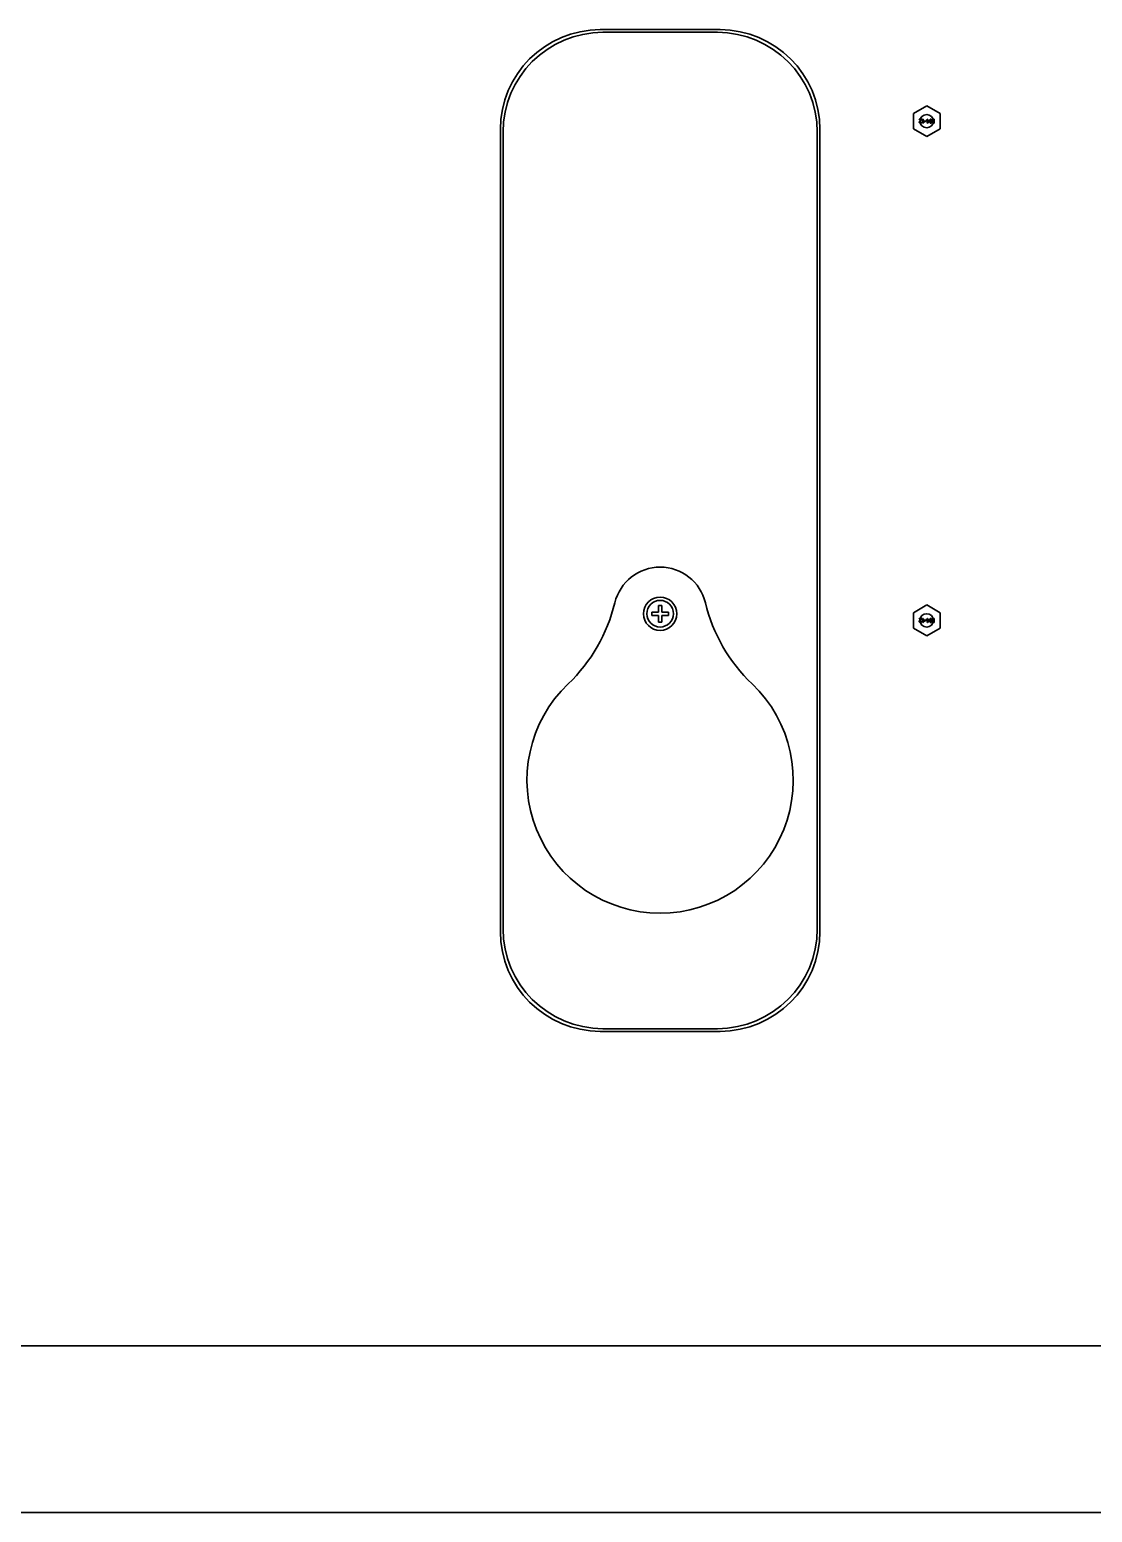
# Model space of a CAD drawing. Header units: millimetres. Extents: x 32496 to 166256, y 3504 to 23939.
# Drawn here: x 73219.6 to 73538.9, y 13234.1 to 13679.7 of the extents above; entities that cross this region are included whole.
import ezdxf

# ---------------------------------------------------------------- set-up
doc = ezdxf.new("R2010")
doc.units = ezdxf.units.MM
doc.layers.get('0').update_dxf_attribs({"lineweight": 35})

# ---------------------------------------------------------------- blocks, each defined once
blk = doc.blocks.new('DRGTJHYTHRTTR')
at = {"color": 7, "linetype": 'Continuous'}
for p, q in [((60371.04, -49682.69), (46149.04, -49682.69)), ((60371.04, -49732.69), (53249.04, -49732.69))]:
    blk.add_line(p, q, dxfattribs=at)
blk = doc.blocks.new('8-1250')
at = {"linetype": 'Continuous'}
for p, q in [((380.87, -33291.79), (344.87, -33291.79)), ((345.67, -33292.59), (380.07, -33292.59)), ((438.97, -33316.98), (442.97, -33314.67)), ((438.97, -33316.98), (438.97, -33321.6)), ((442.97, -33314.67), (446.97, -33316.98)), ((446.97, -33321.6), (446.97, -33316.98)), ((442.97, -33323.91), (438.97, -33321.6)), ((440.7, -33318.69), (441.6, -33318.69)), ((440.7, -33318.82), (440.7, -33318.69)), ((441.4, -33318.82), (440.7, -33318.82)), ((440.72, -33319.45), (440.7, -33319.56)), ((440.7, -33319.61), (440.7, -33319.56)), ((440.7, -33319.61), (440.72, -33319.71)), ((440.77, -33319.38), (440.72, -33319.45)), ((440.72, -33319.71), (440.82, -33319.81)), ((441.4, -33318.82), (440.77, -33319.38)), ((440.82, -33319.81), (440.92, -33319.86)), ((440.85, -33319.56), (440.9, -33319.45)), ((440.85, -33319.56), (440.85, -33319.61)), ((440.9, -33319.68), (440.85, -33319.61)), ((440.9, -33319.45), (441.6, -33318.82)), ((440.97, -33319.74), (440.9, -33319.68)), ((440.92, -33319.86), (441.07, -33319.89)), ((441.1, -33319.76), (440.97, -33319.74)), ((441.17, -33319.89), (441.07, -33319.89)), ((441.1, -33319.76), (441.2, -33319.76)), ((441.17, -33319.89), (441.35, -33319.86)), ((441.32, -33319.74), (441.2, -33319.76)), ((441.4, -33319.68), (441.32, -33319.74)), ((441.35, -33319.86), (441.45, -33319.81)), ((441.45, -33319.61), (441.4, -33319.68)), ((441.45, -33319.61), (441.57, -33319.61)), ((441.45, -33319.81), (441.55, -33319.71)), ((441.55, -33319.71), (441.57, -33319.61)), ((441.6, -33318.69), (441.6, -33318.82)), ((441.8, -33318.69), (441.95, -33318.69)), ((441.8, -33319.89), (441.8, -33318.69)), ((441.95, -33319.89), (441.8, -33319.89)), ((441.95, -33318.69), (441.95, -33319.68)), ((442.1, -33319.51), (441.95, -33319.68)), ((441.95, -33319.89), (442.1, -33319.71)), ((442.1, -33319.51), (442.1, -33319.71)), ((442.32, -33319.12), (442.3, -33319.15)), ((442.3, -33319.15), (442.45, -33319.3)), ((442.45, -33319.3), (442.3, -33319.45)), ((442.3, -33319.45), (442.32, -33319.48)), ((442.45, -33319.25), (442.32, -33319.12)), ((442.32, -33319.48), (442.45, -33319.35)), ((442.45, -33319.07), (442.5, -33319.07)), ((442.45, -33319.25), (442.45, -33319.07)), ((442.45, -33319.53), (442.45, -33319.35)), ((442.5, -33319.53), (442.45, -33319.53)), ((442.5, -33319.07), (442.5, -33319.25)), ((442.62, -33319.12), (442.5, -33319.25)), ((442.5, -33319.3), (442.65, -33319.15)), ((442.65, -33319.45), (442.5, -33319.3)), ((442.5, -33319.35), (442.62, -33319.48)), ((442.5, -33319.35), (442.5, -33319.53)), ((442.65, -33319.15), (442.62, -33319.12)), ((442.62, -33319.48), (442.65, -33319.45)), ((442.85, -33319.05), (443.1, -33319.05)), ((442.85, -33319.2), (442.85, -33319.05)), ((443.1, -33319.2), (442.85, -33319.2)), ((446.97, -33321.6), (442.97, -33323.91)), ((443.1, -33318.69), (443.25, -33318.69)), ((443.1, -33319.05), (443.1, -33318.69)), ((443.1, -33319.89), (443.1, -33319.2)), ((443.25, -33319.89), (443.1, -33319.89)), ((443.25, -33318.69), (443.25, -33319.05)), ((443.25, -33319.05), (443.85, -33319.05)), ((443.67, -33319.2), (443.25, -33319.2)), ((443.25, -33319.89), (443.85, -33319.2)), ((443.67, -33319.2), (443.25, -33319.68)), ((443.25, -33319.2), (443.25, -33319.68)), ((443.85, -33319.05), (443.85, -33319.2)), ((444.05, -33318.69), (444.2, -33318.69)), ((444.05, -33319.89), (444.05, -33318.69)), ((444.27, -33319.89), (444.05, -33319.89)), ((444.55, -33318.69), (444.2, -33319.63)), ((444.2, -33318.69), (444.2, -33319.63)), ((444.27, -33319.89), (444.65, -33318.82)), ((444.55, -33318.69), (444.75, -33318.69)), ((444.65, -33318.82), (445.02, -33319.89)), ((445.1, -33319.63), (444.75, -33318.69)), ((445.25, -33319.89), (445.02, -33319.89)), ((445.1, -33318.69), (445.25, -33318.69)), ((445.1, -33319.63), (445.1, -33318.69)), ((445.25, -33318.69), (445.25, -33319.89)), ((314.87, -33321.79), (314.87, -33562.79)), ((315.67, -33561.99), (315.67, -33322.59)), ((410.07, -33322.59), (410.07, -33561.99)), ((410.87, -33562.79), (410.87, -33321.79)), ((360.37, -33466.79), (362.37, -33466.79)), ((360.37, -33467.79), (360.37, -33466.79)), ((362.37, -33467.79), (360.37, -33467.79)), ((362.37, -33464.79), (363.37, -33464.79)), ((362.37, -33466.79), (362.37, -33464.79)), ((362.37, -33469.79), (362.37, -33467.79)), ((363.37, -33464.79), (363.37, -33466.79)), ((363.37, -33466.79), (365.37, -33466.79)), ((365.37, -33467.79), (363.37, -33467.79)), ((363.37, -33467.79), (363.37, -33469.79)), ((365.37, -33466.79), (365.37, -33467.79)), ((438.97, -33466.98), (442.97, -33464.67)), ((438.97, -33466.98), (438.97, -33471.6)), ((440.7, -33468.69), (441.6, -33468.69)), ((440.7, -33468.82), (440.7, -33468.69)), ((441.6, -33468.69), (441.6, -33468.82)), ((441.8, -33468.69), (441.95, -33468.69)), ((441.8, -33469.89), (441.8, -33468.69)), ((441.95, -33468.69), (441.95, -33469.68)), ((442.97, -33464.67), (446.97, -33466.98)), ((443.1, -33468.69), (443.25, -33468.69)), ((443.1, -33469.05), (443.1, -33468.69)), ((443.25, -33468.69), (443.25, -33469.05)), ((444.05, -33468.69), (444.2, -33468.69)), ((444.05, -33469.89), (444.05, -33468.69)), ((444.2, -33468.69), (444.2, -33469.63)), ((444.55, -33468.69), (444.2, -33469.63)), ((444.55, -33468.69), (444.75, -33468.69)), ((445.1, -33469.63), (444.75, -33468.69)), ((445.1, -33468.69), (445.25, -33468.69)), ((445.1, -33469.63), (445.1, -33468.69)), ((445.25, -33468.69), (445.25, -33469.89)), ((446.97, -33471.6), (446.97, -33466.98)), ((363.37, -33469.79), (362.37, -33469.79)), ((442.97, -33473.91), (438.97, -33471.6)), ((441.4, -33468.82), (440.7, -33468.82)), ((440.72, -33469.45), (440.7, -33469.56)), ((440.7, -33469.61), (440.7, -33469.56)), ((440.7, -33469.61), (440.72, -33469.71)), ((440.77, -33469.38), (440.72, -33469.45)), ((440.72, -33469.71), (440.82, -33469.81)), ((441.4, -33468.82), (440.77, -33469.38)), ((440.82, -33469.81), (440.92, -33469.86)), ((440.85, -33469.56), (440.9, -33469.45)), ((440.85, -33469.56), (440.85, -33469.61)), ((440.9, -33469.68), (440.85, -33469.61)), ((440.9, -33469.45), (441.6, -33468.82)), ((440.97, -33469.74), (440.9, -33469.68)), ((440.92, -33469.86), (441.07, -33469.89)), ((441.1, -33469.76), (440.97, -33469.74)), ((441.17, -33469.89), (441.07, -33469.89)), ((441.1, -33469.76), (441.2, -33469.76)), ((441.17, -33469.89), (441.35, -33469.86)), ((441.32, -33469.74), (441.2, -33469.76)), ((441.4, -33469.68), (441.32, -33469.74)), ((441.35, -33469.86), (441.45, -33469.81)), ((441.45, -33469.61), (441.4, -33469.68)), ((441.45, -33469.61), (441.57, -33469.61)), ((441.45, -33469.81), (441.55, -33469.71)), ((441.55, -33469.71), (441.57, -33469.61)), ((441.95, -33469.89), (441.8, -33469.89)), ((442.1, -33469.51), (441.95, -33469.68)), ((441.95, -33469.89), (442.1, -33469.71)), ((442.1, -33469.51), (442.1, -33469.71)), ((442.32, -33469.12), (442.3, -33469.15)), ((442.3, -33469.15), (442.45, -33469.3)), ((442.45, -33469.3), (442.3, -33469.45)), ((442.3, -33469.45), (442.32, -33469.48)), ((442.45, -33469.25), (442.32, -33469.12)), ((442.32, -33469.48), (442.45, -33469.35)), ((442.45, -33469.07), (442.5, -33469.07)), ((442.45, -33469.25), (442.45, -33469.07)), ((442.45, -33469.53), (442.45, -33469.35)), ((442.5, -33469.53), (442.45, -33469.53)), ((442.5, -33469.07), (442.5, -33469.25)), ((442.62, -33469.12), (442.5, -33469.25)), ((442.5, -33469.3), (442.65, -33469.15)), ((442.65, -33469.45), (442.5, -33469.3)), ((442.5, -33469.35), (442.62, -33469.48)), ((442.5, -33469.35), (442.5, -33469.53)), ((442.65, -33469.15), (442.62, -33469.12)), ((442.62, -33469.48), (442.65, -33469.45)), ((442.85, -33469.05), (443.1, -33469.05)), ((442.85, -33469.2), (442.85, -33469.05)), ((443.1, -33469.2), (442.85, -33469.2)), ((446.97, -33471.6), (442.97, -33473.91)), ((443.1, -33469.89), (443.1, -33469.2)), ((443.25, -33469.89), (443.1, -33469.89)), ((443.25, -33469.05), (443.85, -33469.05)), ((443.67, -33469.2), (443.25, -33469.2)), ((443.25, -33469.89), (443.85, -33469.2)), ((443.67, -33469.2), (443.25, -33469.68)), ((443.25, -33469.2), (443.25, -33469.68)), ((443.85, -33469.05), (443.85, -33469.2)), ((444.27, -33469.89), (444.05, -33469.89)), ((444.27, -33469.89), (444.65, -33468.82)), ((444.65, -33468.82), (445.02, -33469.89)), ((445.25, -33469.89), (445.02, -33469.89)), ((344.87, -33592.79), (380.87, -33592.79)), ((380.07, -33591.99), (345.67, -33591.99))]:
    blk.add_line(p, q, dxfattribs=at)
for centre, radius in [((442.97, -33319.29), 2), ((362.87, -33467.29), 5), ((362.87, -33467.29), 4), ((442.97, -33469.29), 2)]:
    blk.add_circle(centre, radius, dxfattribs=at)
for centre, radius, start, end in [((344.87, -33321.79), 30, 90, 180), ((345.67, -33322.59), 30, 90, 180), ((380.07, -33322.59), 30, 0, 90), ((380.87, -33321.79), 30, 0, 90), ((362.87, -33467.29), 14, 13.5916, 166.4084), ((300.66, -33452.25), 50, 313.7249, 346.4084), ((425.08, -33452.25), 50, 193.5916, 226.2751), ((362.87, -33517.29), 40, 133.7249, 46.2751), ((345.67, -33561.99), 30, 180, 270), ((380.07, -33561.99), 30, 270, 0), ((344.87, -33562.79), 30, 180, 270), ((380.87, -33562.79), 30, 270, 0)]:
    blk.add_arc(centre, radius, start, end, dxfattribs=at)

msp = doc.modelspace()

# ---------------------------------------------------------------- block references
at = {"color": 6}
msp.add_blockref('8-1250', (73046.131, 46971.457), dxfattribs=at)
msp.add_blockref('DRGTJHYTHRTTR', (17920.951, 62966.819))

doc.saveas('drawing.dxf')
